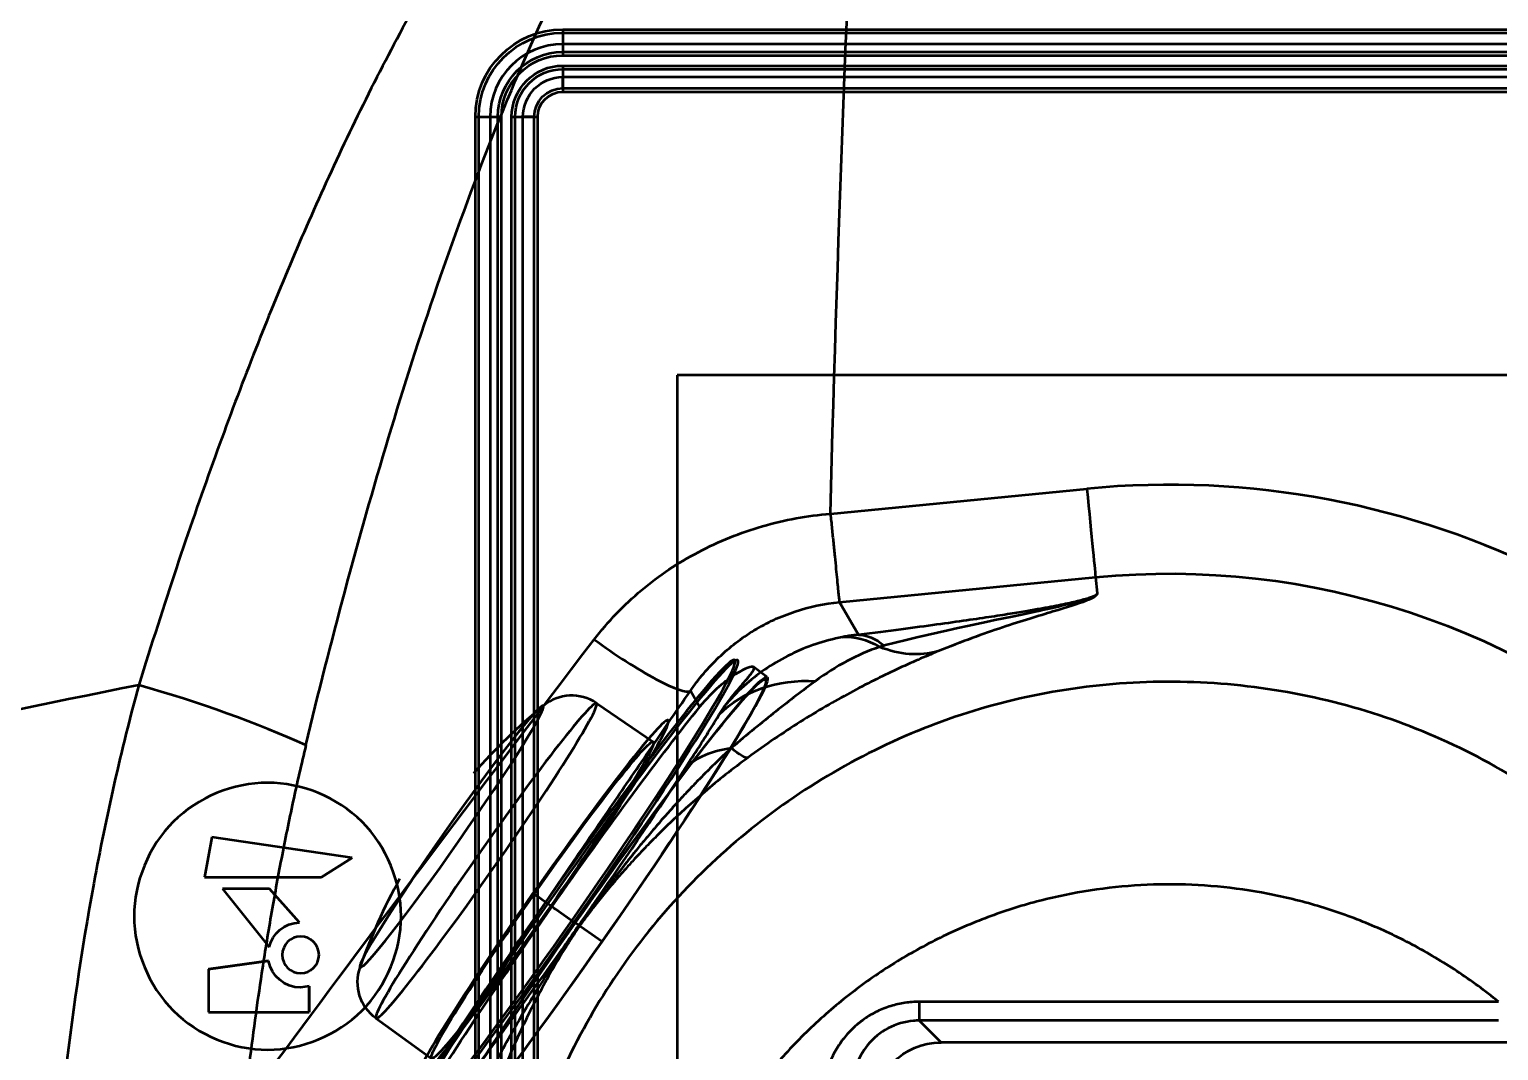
# Model space of a CAD drawing. Header units: millimetres. Extents: x -142 to 142, y -208 to 161.
# Drawn here: x -87.44 to -37.91, y 64.23 to 98.65 of the extents above; entities that cross this region are included whole.
import ezdxf

# ---------------------------------------------------------------- set-up
doc = ezdxf.new("R2010")
doc.units = ezdxf.units.MM
doc.layers.add('1', color=7, linetype='Continuous', true_color=0xffffff)

msp = doc.modelspace()

# ---------------------------------------------------------------- linework, layer by layer
at = {"layer": '1', "color": 251, "linetype": 'Continuous', "lineweight": 50}
for p, q in [((-69.45, 98.65, 24.72), (69.45, 98.65, 24.72)), ((-69.45, 98.533, 24.5), (69.45, 98.533, 24.5)), ((69.45, 98.153, 24.675), (-69.45, 98.153, 24.675)), ((-69.45, 97.89, 25.07), (69.45, 97.89, 25.07)), ((-69.45, 97.773, 24.85), (69.45, 97.773, 24.85)), ((-69.45, 97.427, 24.85), (69.45, 97.427, 24.85)), ((-69.45, 97.31, 25.07), (69.45, 97.31, 25.07)), ((-69.45, 97.047, 24.675), (69.45, 97.047, 24.675)), ((-69.45, 96.667, 24.5), (69.45, 96.667, 24.5)), ((-69.45, 96.55, 24.72), (69.45, 96.55, 24.72)), ((-72.4, -21.992, 24.72), (-72.4, 95.7, 24.72)), ((-72.283, -90.4, 24.5), (-72.283, 95.7, 24.5)), ((-71.903, 95.7, 24.675), (-71.903, -90.4, 24.675)), ((-71.64, -90.4, 25.07), (-71.64, 95.7, 25.07)), ((-71.523, -21.992, 24.85), (-71.523, 95.7, 24.85)), ((-71.177, -21.992, 24.85), (-71.177, 95.7, 24.85)), ((-71.06, -90.4, 25.07), (-71.06, 95.7, 25.07)), ((-70.797, -90.4, 24.675), (-70.797, 95.7, 24.675)), ((-70.417, -90.4, 24.5), (-70.417, 95.7, 24.5)), ((-70.3, -21.992, 24.72), (-70.3, 95.7, 24.72)), ((-65.6, 87, 24.72), (-65.6, -87, 24.72)), ((-65.6, 87, 24.72), (-65.6, 87, 24.5)), ((65.6, 87, 24.72), (-65.6, 87, 24.72)), ((65.6, 87, 24.5), (-65.6, 87, 24.5)), ((-65.6, 87, 24.5), (-65.6, -87, 24.5)), ((-60.43, 82.327, -15), (-51.782, 83.167, -15)), ((-60.13, 79.347, -17.843), (-51.493, 80.185, -17.843)), ((-51.493, 80.185, -17.843), (-51.44, 79.642, -28.254)), ((-59.487, 78.246, -39.937), (-60.13, 79.347, -17.843)), ((-62.564, 76.816, -35.931), (-63.016, 77.156, -35.96)), ((-64.839, 75.813, -29.599), (-65.153, 76.352, -18.786)), ((-68.315, 75.937, -36.151), (-66.404, 74.641, -36.03)), ((-79.404, 73.258, 24.72), (-79.404, 73.258, 24.82)), ((-81.289, 71.418, 24.92), (-81.532, 70.079, 24.92)), ((-81.289, 71.418, 24.82), (-81.532, 70.079, 24.82)), ((-76.549, 70.728, 24.92), (-81.289, 71.418, 24.92)), ((-81.289, 71.418, 24.82), (-81.289, 71.418, 24.92)), ((-76.549, 70.728, 24.82), (-81.289, 71.418, 24.82)), ((-77.591, 70.079, 24.92), (-76.549, 70.728, 24.92)), ((-77.591, 70.079, 24.82), (-76.549, 70.728, 24.82)), ((-76.549, 70.728, 24.82), (-76.549, 70.728, 24.92)), ((-81.532, 70.079, 24.92), (-77.591, 70.079, 24.92)), ((-81.532, 70.079, 24.82), (-77.591, 70.079, 24.82)), ((-81.532, 70.079, 24.82), (-81.532, 70.079, 24.92)), ((-77.591, 70.079, 24.82), (-77.591, 70.079, 24.92)), ((-80.929, 69.682, 24.92), (-79.445, 67.826, 24.92)), ((-79.343, 69.682, 24.92), (-80.929, 69.682, 24.92)), ((-80.929, 69.682, 24.82), (-80.929, 69.682, 24.92)), ((-79.343, 69.682, 24.82), (-80.929, 69.682, 24.82)), ((-80.929, 69.682, 24.82), (-79.445, 67.826, 24.82)), ((-78.426, 68.66, 24.92), (-79.343, 69.682, 24.92)), ((-79.343, 69.682, 24.82), (-79.343, 69.682, 24.92)), ((-78.426, 68.66, 24.82), (-79.343, 69.682, 24.82)), ((-69.033, 68.527, -25.545), (-69.963, 69.179, -25.604)), ((-83.904, 68.758, 24.72), (-83.904, 68.758, 24.82)), ((-78.988, 68.301, 24.92), (-78.845, 68.401, 24.92)), ((-78.988, 68.301, 24.82), (-78.845, 68.401, 24.82)), ((-78.845, 68.401, 24.92), (-78.686, 68.478, 24.92)), ((-78.845, 68.401, 24.82), (-78.686, 68.478, 24.82)), ((-78.845, 68.401, 24.82), (-78.845, 68.401, 24.92)), ((-78.686, 68.478, 24.92), (-78.513, 68.529, 24.92)), ((-78.686, 68.478, 24.82), (-78.513, 68.529, 24.82)), ((-78.686, 68.478, 24.82), (-78.686, 68.478, 24.92)), ((-78.513, 68.529, 24.92), (-78.33, 68.551, 24.92)), ((-78.513, 68.529, 24.82), (-78.33, 68.551, 24.82)), ((-78.513, 68.529, 24.82), (-78.513, 68.529, 24.92)), ((-78.33, 68.551, 24.92), (-78.426, 68.66, 24.92)), ((-78.426, 68.66, 24.82), (-78.426, 68.66, 24.92)), ((-78.33, 68.551, 24.82), (-78.426, 68.66, 24.82)), ((-78.33, 68.551, 24.82), (-78.33, 68.551, 24.92)), ((-74.904, 68.759, 24.72), (-74.904, 68.759, 24.82)), ((-68.141, 67.903, -46.316), (-69.072, 68.554, -46.376)), ((-79.357, 67.713, 24.92), (-79.3, 67.883, 24.92)), ((-79.357, 67.713, 24.82), (-79.3, 67.883, 24.82)), ((-79.3, 67.883, 24.92), (-79.219, 68.04, 24.92)), ((-79.3, 67.883, 24.82), (-79.219, 68.04, 24.82)), ((-79.3, 67.883, 24.82), (-79.3, 67.883, 24.92)), ((-79.219, 68.04, 24.92), (-79.114, 68.18, 24.92)), ((-79.219, 68.04, 24.82), (-79.114, 68.18, 24.82)), ((-79.219, 68.04, 24.82), (-79.219, 68.04, 24.92)), ((-79.114, 68.18, 24.92), (-78.988, 68.301, 24.92)), ((-79.114, 68.18, 24.82), (-78.988, 68.301, 24.82)), ((-79.114, 68.18, 24.82), (-79.114, 68.18, 24.92)), ((-78.988, 68.301, 24.82), (-78.988, 68.301, 24.92)), ((-78.729, 67.893, 24.92), (-78.804, 67.801, 24.92)), ((-78.729, 67.893, 24.82), (-78.804, 67.801, 24.82)), ((-78.637, 67.969, 24.92), (-78.729, 67.893, 24.92)), ((-78.637, 67.969, 24.82), (-78.729, 67.893, 24.82)), ((-78.729, 67.893, 24.82), (-78.729, 67.893, 24.92)), ((-78.531, 68.026, 24.92), (-78.637, 67.969, 24.92)), ((-78.531, 68.026, 24.82), (-78.637, 67.969, 24.82)), ((-78.637, 67.969, 24.82), (-78.637, 67.969, 24.92)), ((-78.415, 68.062, 24.92), (-78.531, 68.026, 24.92)), ((-78.415, 68.062, 24.82), (-78.531, 68.026, 24.82)), ((-78.531, 68.026, 24.82), (-78.531, 68.026, 24.92)), ((-78.29, 68.075, 24.92), (-78.415, 68.062, 24.92)), ((-78.29, 68.075, 24.82), (-78.415, 68.062, 24.82)), ((-78.415, 68.062, 24.82), (-78.415, 68.062, 24.92)), ((-78.165, 68.062, 24.92), (-78.29, 68.075, 24.92)), ((-78.29, 68.075, 24.82), (-78.29, 68.075, 24.92)), ((-78.165, 68.062, 24.82), (-78.29, 68.075, 24.82)), ((-78.049, 68.026, 24.92), (-78.165, 68.062, 24.92)), ((-78.165, 68.062, 24.82), (-78.165, 68.062, 24.92)), ((-78.049, 68.026, 24.82), (-78.165, 68.062, 24.82)), ((-77.943, 67.969, 24.92), (-78.049, 68.026, 24.92)), ((-78.049, 68.026, 24.82), (-78.049, 68.026, 24.92)), ((-77.943, 67.969, 24.82), (-78.049, 68.026, 24.82)), ((-77.852, 67.893, 24.92), (-77.943, 67.969, 24.92)), ((-77.943, 67.969, 24.82), (-77.943, 67.969, 24.92)), ((-77.852, 67.893, 24.82), (-77.943, 67.969, 24.82)), ((-77.776, 67.801, 24.92), (-77.852, 67.893, 24.92)), ((-77.852, 67.893, 24.82), (-77.852, 67.893, 24.92)), ((-77.776, 67.801, 24.82), (-77.852, 67.893, 24.82)), ((-79.445, 67.826, 24.92), (-79.357, 67.713, 24.92)), ((-79.445, 67.826, 24.82), (-79.357, 67.713, 24.82)), ((-79.445, 67.826, 24.82), (-79.445, 67.826, 24.92)), ((-79.357, 67.713, 24.82), (-79.357, 67.713, 24.92)), ((-78.898, 67.58, 24.92), (-78.91, 67.454, 24.92)), ((-78.898, 67.58, 24.82), (-78.91, 67.454, 24.82)), ((-78.91, 67.454, 24.92), (-78.898, 67.329, 24.92)), ((-78.91, 67.454, 24.82), (-78.898, 67.329, 24.82)), ((-78.91, 67.454, 24.82), (-78.91, 67.454, 24.92)), ((-78.861, 67.696, 24.92), (-78.898, 67.58, 24.92)), ((-78.861, 67.696, 24.82), (-78.898, 67.58, 24.82)), ((-78.898, 67.58, 24.82), (-78.898, 67.58, 24.92)), ((-78.804, 67.801, 24.92), (-78.861, 67.696, 24.92)), ((-78.804, 67.801, 24.82), (-78.861, 67.696, 24.82)), ((-78.861, 67.696, 24.82), (-78.861, 67.696, 24.92)), ((-78.804, 67.801, 24.82), (-78.804, 67.801, 24.92)), ((-77.719, 67.696, 24.92), (-77.776, 67.801, 24.92)), ((-77.776, 67.801, 24.82), (-77.776, 67.801, 24.92)), ((-77.719, 67.696, 24.82), (-77.776, 67.801, 24.82)), ((-77.683, 67.58, 24.92), (-77.719, 67.696, 24.92)), ((-77.719, 67.696, 24.82), (-77.719, 67.696, 24.92)), ((-77.683, 67.58, 24.82), (-77.719, 67.696, 24.82)), ((-77.67, 67.454, 24.92), (-77.683, 67.58, 24.92)), ((-77.683, 67.58, 24.82), (-77.683, 67.58, 24.92)), ((-77.67, 67.454, 24.82), (-77.683, 67.58, 24.82)), ((-77.683, 67.329, 24.92), (-77.67, 67.454, 24.92)), ((-77.683, 67.329, 24.82), (-77.67, 67.454, 24.82)), ((-77.67, 67.454, 24.82), (-77.67, 67.454, 24.92)), ((-81.393, 66.974, 24.82), (-79.37, 67.25, 24.82)), ((-79.37, 67.25, 24.92), (-81.393, 66.974, 24.92)), ((-81.393, 66.974, 24.92), (-81.393, 65.52, 24.92)), ((-81.393, 66.974, 24.82), (-81.393, 65.52, 24.82)), ((-81.393, 66.974, 24.82), (-81.393, 66.974, 24.92)), ((-79.318, 67.065, 24.92), (-79.37, 67.25, 24.92)), ((-79.37, 67.25, 24.82), (-79.37, 67.25, 24.92)), ((-79.318, 67.065, 24.82), (-79.37, 67.25, 24.82)), ((-79.236, 66.895, 24.92), (-79.318, 67.065, 24.92)), ((-79.318, 67.065, 24.82), (-79.318, 67.065, 24.92)), ((-79.236, 66.895, 24.82), (-79.318, 67.065, 24.82)), ((-79.128, 66.742, 24.92), (-79.236, 66.895, 24.92)), ((-79.236, 66.895, 24.82), (-79.236, 66.895, 24.92)), ((-79.128, 66.742, 24.82), (-79.236, 66.895, 24.82)), ((-78.898, 67.329, 24.92), (-78.861, 67.213, 24.92)), ((-78.898, 67.329, 24.82), (-78.861, 67.213, 24.82)), ((-78.898, 67.329, 24.82), (-78.898, 67.329, 24.92)), ((-78.861, 67.213, 24.92), (-78.804, 67.108, 24.92)), ((-78.861, 67.213, 24.82), (-78.804, 67.108, 24.82)), ((-78.861, 67.213, 24.82), (-78.861, 67.213, 24.92)), ((-78.804, 67.108, 24.92), (-78.729, 67.016, 24.92)), ((-78.804, 67.108, 24.82), (-78.729, 67.016, 24.82)), ((-78.804, 67.108, 24.82), (-78.804, 67.108, 24.92)), ((-78.729, 67.016, 24.92), (-78.637, 66.94, 24.92)), ((-78.729, 67.016, 24.82), (-78.637, 66.94, 24.82)), ((-78.729, 67.016, 24.82), (-78.729, 67.016, 24.92)), ((-78.637, 66.94, 24.92), (-78.531, 66.883, 24.92)), ((-78.637, 66.94, 24.82), (-78.531, 66.883, 24.82)), ((-78.637, 66.94, 24.82), (-78.637, 66.94, 24.92)), ((-78.531, 66.883, 24.92), (-78.415, 66.847, 24.92)), ((-78.531, 66.883, 24.82), (-78.415, 66.847, 24.82)), ((-78.531, 66.883, 24.82), (-78.531, 66.883, 24.92)), ((-78.165, 66.847, 24.92), (-78.049, 66.883, 24.92)), ((-78.165, 66.847, 24.82), (-78.049, 66.883, 24.82)), ((-78.049, 66.883, 24.92), (-77.943, 66.94, 24.92)), ((-78.049, 66.883, 24.82), (-77.943, 66.94, 24.82)), ((-78.049, 66.883, 24.82), (-78.049, 66.883, 24.92)), ((-77.943, 66.94, 24.92), (-77.852, 67.016, 24.92)), ((-77.943, 66.94, 24.82), (-77.852, 67.016, 24.82)), ((-77.943, 66.94, 24.82), (-77.943, 66.94, 24.92)), ((-77.852, 67.016, 24.92), (-77.776, 67.108, 24.92)), ((-77.852, 67.016, 24.82), (-77.776, 67.108, 24.82)), ((-77.852, 67.016, 24.82), (-77.852, 67.016, 24.92)), ((-77.776, 67.108, 24.92), (-77.719, 67.213, 24.92)), ((-77.776, 67.108, 24.82), (-77.719, 67.213, 24.82)), ((-77.776, 67.108, 24.82), (-77.776, 67.108, 24.92)), ((-77.719, 67.213, 24.92), (-77.683, 67.329, 24.92)), ((-77.719, 67.213, 24.82), (-77.683, 67.329, 24.82)), ((-77.719, 67.213, 24.82), (-77.719, 67.213, 24.92)), ((-77.683, 67.329, 24.82), (-77.683, 67.329, 24.92)), ((-78.996, 66.611, 24.92), (-79.128, 66.742, 24.92)), ((-79.128, 66.742, 24.82), (-79.128, 66.742, 24.92)), ((-78.996, 66.611, 24.82), (-79.128, 66.742, 24.82)), ((-78.843, 66.503, 24.92), (-78.996, 66.611, 24.92)), ((-78.996, 66.611, 24.82), (-78.996, 66.611, 24.92)), ((-78.843, 66.503, 24.82), (-78.996, 66.611, 24.82)), ((-78.672, 66.423, 24.92), (-78.843, 66.503, 24.92)), ((-78.672, 66.423, 24.82), (-78.843, 66.503, 24.82)), ((-78.843, 66.503, 24.82), (-78.843, 66.503, 24.92)), ((-78.487, 66.372, 24.92), (-78.672, 66.423, 24.92)), ((-78.672, 66.423, 24.82), (-78.672, 66.423, 24.92)), ((-78.487, 66.372, 24.82), (-78.672, 66.423, 24.82)), ((-78.29, 66.355, 24.92), (-78.487, 66.372, 24.92)), ((-78.487, 66.372, 24.82), (-78.487, 66.372, 24.92)), ((-78.29, 66.355, 24.82), (-78.487, 66.372, 24.82)), ((-78.415, 66.847, 24.92), (-78.29, 66.834, 24.92)), ((-78.415, 66.847, 24.82), (-78.29, 66.834, 24.82)), ((-78.415, 66.847, 24.82), (-78.415, 66.847, 24.92)), ((-78.29, 66.834, 24.92), (-78.165, 66.847, 24.92)), ((-78.29, 66.834, 24.82), (-78.165, 66.847, 24.82)), ((-78.29, 66.834, 24.82), (-78.29, 66.834, 24.92)), ((-78.003, 66.397, 24.92), (-78.29, 66.355, 24.92)), ((-78.003, 66.397, 24.82), (-78.29, 66.355, 24.82)), ((-78.165, 66.847, 24.82), (-78.165, 66.847, 24.92)), ((-78.003, 66.397, 24.82), (-78.003, 65.52, 24.82)), ((-78.003, 65.52, 24.92), (-78.003, 66.397, 24.92)), ((-78.003, 66.397, 24.82), (-78.003, 66.397, 24.92)), ((-78.29, 66.355, 24.82), (-78.29, 66.355, 24.92)), ((-81.393, 65.52, 24.92), (-78.003, 65.52, 24.92)), ((-81.393, 65.52, 24.82), (-81.393, 65.52, 24.92)), ((-81.393, 65.52, 24.82), (-78.003, 65.52, 24.82)), ((-78.003, 65.52, 24.82), (-78.003, 65.52, 24.92)), ((-37.905, 65.873, -90.134), (-57.443, 65.873, -90.134)), ((-75.751, 65.318, -36.151), (-73.879, 63.965, -36.03)), ((-37.905, 65.242, -89.239), (-57.443, 65.242, -89.239)), ((-57.443, 65.242, -89.239), (-56.701, 64.5, -68)), ((-29.742, 64.5, -68), (-56.701, 64.5, -68)), ((-79.404, 64.258, 24.72), (-79.404, 64.258, 24.82))]:
    msp.add_line(p, q, dxfattribs=at)
at = {"layer": '1', "color": 251, "linetype": 'Continuous', "lineweight": 50, "extrusion": (0, 0, -1)}
for centre, radius, start, end in [((-1114, 51.8, 15), 1174.827, 1.488978, 2.92536), ((69.45, 95.7, -24.72), 2.95, 0, 90), ((69.45, 95.7, -24.5), 2.833, 0, 90), ((69.45, 95.7, -25.07), 2.19, 360, 90), ((69.45, 95.7, -24.85), 2.073, 360, 90), ((69.45, 95.7, -24.85), 1.727, 360, 90), ((69.45, 95.7, -25.07), 1.61, 360, 90), ((69.45, 95.7, -24.675), 1.347, 0, 90), ((69.45, 95.7, -24.5), 0.967, 360, 90), ((69.45, 95.7, -24.72), 0.85, 0, 90), ((49, 54.5, 17.843), 25.806, 84.4562, 180)]:
    msp.add_arc(centre, radius, start, end, dxfattribs=at)
at = {"layer": '1', "color": 251, "linetype": 'Continuous', "lineweight": 50, "extrusion": (1, 0, 0)}
for centre, radius, start, end in [((97.89, 24.07, -69.45), 1, 40.5416, 90), ((97.773, 24.35, -69.45), 0.5, 40.5416, 90), ((97.427, 24.35, -69.45), 0.5, 90, 139.4584), ((97.31, 24.07, -69.45), 1, 90, 139.4584), ((96.667, 25, -69.45), 0.5, 270, 319.4584)]:
    msp.add_arc(centre, radius, start, end, dxfattribs=at)
at = {"layer": '1', "color": 251, "linetype": 'Continuous', "lineweight": 50}
for centre, radius, start, end in [((-69.45, 95.7, 24.675), 2.453, 90, 180), ((-49, 54.5, -15), 28.802, 262.4562, 95.5438), ((0, -346, -22.11), 430.767, 101.21042, 103.77731)]:
    msp.add_arc(centre, radius, start, end, dxfattribs=at)
at = {"layer": '1', "color": 251, "linetype": 'Continuous', "lineweight": 50, "extrusion": (-1, 0, 0)}
msp.add_arc((-98.533, 25, 69.45), 0.5, 270, 319.4584, dxfattribs=at)
at = {"layer": '1', "color": 251, "linetype": 'Continuous', "lineweight": 50, "extrusion": (0, 1, 0)}
for centre, radius, start, end in [((71.64, 24.07, 95.7), 1, 40.5416, 90), ((71.523, 24.35, 95.7), 0.5, 40.5416, 90), ((71.177, 24.35, 95.7), 0.5, 90, 139.4584), ((71.06, 24.07, 95.7), 1, 90, 139.4584), ((70.417, 25, 95.7), 0.5, 270, 319.4584)]:
    msp.add_arc(centre, radius, start, end, dxfattribs=at)
at = {"layer": '1', "color": 251, "linetype": 'Continuous', "lineweight": 50, "extrusion": (0, -1, 0)}
msp.add_arc((-72.283, 25, -95.7), 0.5, 270, 319.4584, dxfattribs=at)
at = {"layer": '1', "color": 251, "linetype": 'Continuous', "lineweight": 50, "extrusion": (0.995323, 0.096606, 0)}
msp.add_arc((87.78, -18, -43.506), 3, 90, 177, dxfattribs=at)
at = {"layer": '1', "color": 251, "linetype": 'Continuous', "lineweight": 50, "extrusion": (0.818029, -0.57279, 0.052336)}
for centre, radius, start, end in [((16.539, -30.893, -98.287), 10.343, 270, 90), ((16.539, -30.893, -98.197), 10.4, 270, 90), ((16.539, -30.893, -102.694), 5.386, 360, 180), ((16.539, -30.893, -102.694), 5.386, 180, 0), ((16.539, -30.893, -101.272), 6.482, 360, 180), ((16.539, -30.893, -101.272), 6.482, 180, 360), ((16.539, -30.893, -98.959), 7.4, 270, 90), ((16.539, -30.893, -98.287), 10.343, 90, 270), ((16.539, -30.893, -98.197), 10.4, 90, 270)]:
    msp.add_arc(centre, radius, start, end, dxfattribs=at)
at = {"layer": '1', "color": 251, "linetype": 'Continuous', "lineweight": 50, "extrusion": (0.560978, 0.814619, 0.147305)}
msp.add_arc((99.96, -22.559, 22.881), 3, 77.3508, 176.9669, dxfattribs=at)
at = {"layer": '1', "color": 251, "linetype": 'Continuous', "lineweight": 50, "extrusion": (-0.806497, -0.174041, -0.565041)}
msp.add_arc((-84.081, -8.867, 57.432), 5, 183.7572, 208.323, dxfattribs=at)
at = {"layer": '1', "color": 251, "linetype": 'Continuous', "lineweight": 50, "extrusion": (-0.890051, -0.109686, -0.442469)}
msp.add_arc((-79.943, -13.634, 62.035), 5, 183.3457, 205.2613, dxfattribs=at)
at = {"layer": '1', "color": 251, "linetype": 'Continuous', "lineweight": 50, "extrusion": (-0.640831, -0.255647, -0.723865)}
msp.add_arc((-98.191, -12.983, 47.97), 5, 4.3504, 34.5671, dxfattribs=at)
at = {"layer": '1', "color": 251, "linetype": 'Continuous', "lineweight": 50, "extrusion": (-0.818029, 0.57279, -0.052336)}
for centre, radius, start, end in [((-16.539, -30.893, 97.059), 10.5, 0, 180), ((-16.539, -30.893, 97.059), 10.5, 180, 0), ((-16.539, -30.893, 97.059), 10.4, 90, 270), ((-16.539, -30.893, 98.014), 10.533, 37.3483, 142.6517), ((-16.539, -30.893, 98.959), 6.516, 0, 180), ((-16.539, -30.893, 98.959), 6.516, 180, 0), ((-16.539, -30.893, 98.959), 7.4, 270, 90), ((-16.539, -30.893, 98.014), 10.533, 264.7224, 269.4373), ((-16.539, -30.893, 97.059), 10.4, 270, 90), ((-16.539, -30.893, 98.014), 10.533, 270.5571, 275.2775)]:
    msp.add_arc(centre, radius, start, end, dxfattribs=at)
at = {"layer": '1', "color": 251, "linetype": 'Continuous', "lineweight": 50, "extrusion": (0.286925, 0.938257, 0.193255)}
msp.add_arc((101.543, -22.155, 43.52), 9, 235.8671, 275.9195, dxfattribs=at)
at = {"layer": '1', "color": 251, "linetype": 'Continuous', "lineweight": 50, "extrusion": (-0.042871, 0.030019, 0.99863)}
for centre, radius, start, end in [((-21.521, -101.25, -30.893), 1.5, 180.85, 254.3775), ((-16.539, -83.433, -30.893), 20, 254.3776, 263.8039)]:
    msp.add_arc(centre, radius, start, end, dxfattribs=at)
at = {"layer": '1', "color": 251, "linetype": 'Continuous', "lineweight": 50, "extrusion": (-0.292053, -0.49203, -0.820129)}
msp.add_arc((-88.858, -49.509, 16.119), 5, 191.7452, 237.5472, dxfattribs=at)
at = {"layer": '1', "color": 251, "linetype": 'Continuous', "lineweight": 50, "extrusion": (-0.424779, -0.662974, -0.616465)}
msp.add_arc((-89.84, -50.741, 6.166), 5, 188.2641, 216.7462, dxfattribs=at)
at = {"layer": '1', "color": 251, "linetype": 'Continuous', "lineweight": 50, "extrusion": (-0.800126, -0.587898, -0.11906)}
msp.add_arc((-102.14, -47.282, 12.754), 5, 3.0215, 28.3228, dxfattribs=at)
at = {"layer": '1', "color": 251, "linetype": 'Continuous', "lineweight": 50, "extrusion": (0.042871, -0.030019, -0.99863)}
for centre, radius, start, end in [((16.539, -83.433, 30.893), 20, 254.3776, 263.804), ((11.557, -101.25, 30.893), 1.5, 180.85, 254.3775)]:
    msp.add_arc(centre, radius, start, end, dxfattribs=at)
at = {"layer": '1', "color": 251, "linetype": 'Continuous', "lineweight": 50, "extrusion": (-0.573576, -0.819152, -1.41553e-15)}
msp.add_arc((-90.823, -28.285, -16.539), 6.78, 157.2699, 183, dxfattribs=at)
at = {"layer": '1', "color": 251, "linetype": 'Continuous', "lineweight": 50, "extrusion": (-0.573576, -0.819152, 2.86419e-11)}
msp.add_arc((-96.985, -25.704, -16.539), 0.1, 93, 157.2703, dxfattribs=at)
at = {"layer": '1', "color": 251, "linetype": 'Continuous', "lineweight": 50, "extrusion": (0.573576, 0.819152, 1.41553e-15)}
msp.add_arc((90.049, -43.065, 16.539), 6.78, 331.2699, 357, dxfattribs=at)
at = {"layer": '1', "color": 251, "linetype": 'Continuous', "lineweight": 50, "extrusion": (0.573576, 0.819152, -2.86106e-11)}
msp.add_arc((95.906, -46.276, 16.539), 0.1, 267, 331.2703, dxfattribs=at)
at = {"layer": '1', "color": 251, "linetype": 'Continuous', "lineweight": 50, "extrusion": (-1, -1.77037e-08, 7.00941e-09)}
msp.add_arc((-66.241, -89.204, 57.443), 1, 291.6, 358, dxfattribs=at)
at = {"layer": '1', "color": 251, "linetype": 'Continuous', "lineweight": 50, "extrusion": (0, 0, -1)}
msp.add_ellipse((-56.699, 62.199, -68), major_axis=(1.628, -1.628), ratio=0.998783, start_param=2.356803, end_param=3.926382, dxfattribs=at)
at = {"layer": '1', "color": 251, "linetype": 'Continuous', "lineweight": 50}
for points in [[(-59.548, 113.704, -14.783), (-59.876, 113.662, -14.783), (-60.562, 113.536, -14.791), (-61.669, 113.198, -14.834), (-62.864, 112.68, -14.912), (-64.143, 111.952, -15.034), (-65.495, 110.986, -15.206), (-66.911, 109.761, -15.431), (-68.374, 108.264, -15.714), (-69.881, 106.478, -16.058), (-71.419, 104.39, -16.466), (-72.976, 102.004, -16.938), (-74.567, 99.269, -17.483), (-76.119, 96.292, -18.081), (-77.531, 93.31, -18.683), (-78.829, 90.325, -19.289), (-80.044, 87.31, -19.903), (-81.249, 84.09, -20.561), (-82.473, 80.569, -21.283), (-83.32, 77.932, -21.825), (-83.747, 76.548, -22.11)], [(-68.393, 78.087, -16.047), (-67.926, 78.7, -15.924), (-66.853, 79.813, -15.664), (-64.919, 81.105, -15.308), (-62.748, 81.975, -15.062), (-61.207, 82.261, -15), (-60.43, 82.327, -15)], [(-60.43, 82.327, -15), (-60.414, 82.16, -15), (-60.38, 81.824, -15.029), (-60.331, 81.334, -15.156), (-60.285, 80.873, -15.364), (-60.243, 80.453, -15.646), (-60.207, 80.087, -15.996), (-60.176, 79.784, -16.403), (-60.152, 79.553, -16.855), (-60.136, 79.401, -17.339), (-60.131, 79.355, -17.675), (-60.13, 79.347, -17.843)], [(-51.44, 79.642, -28.254), (-51.441, 79.627, -28.539), (-51.458, 79.596, -29.088), (-51.537, 79.549, -29.837), (-51.661, 79.499, -30.561), (-51.828, 79.446, -31.258), (-52.037, 79.39, -31.94), (-52.289, 79.33, -32.61), (-52.577, 79.268, -33.257), (-52.901, 79.204, -33.884), (-53.275, 79.134, -34.516), (-53.725, 79.055, -35.184), (-54.284, 78.963, -35.908), (-54.975, 78.855, -36.684), (-55.812, 78.731, -37.492), (-56.82, 78.59, -38.319), (-58.024, 78.429, -39.148), (-58.973, 78.309, -39.681), (-59.487, 78.246, -39.937)], [(-51.44, 79.642, -28.254), (-51.433, 79.57, -29.628), (-51.698, 79.406, -32.37), (-52.829, 79.052, -36.338), (-54.554, 78.537, -40.062), (-56.013, 78.013, -42.342), (-56.802, 77.688, -43.42)], [(-79.079, 63.894, -21.238), (-76.07, 67.959, -18.951), (-72.484, 72.729, -17.125), (-68.393, 78.087, -16.047)], [(-60.036, 78.165, -40.039), (-60.339, 78.107, -40.105), (-60.935, 77.951, -40.25), (-61.781, 77.602, -40.505), (-62.565, 77.15, -40.792), (-63.041, 76.786, -40.998), (-63.265, 76.59, -41.104)], [(-58.776, 77.835, -41.724), (-59.513, 77.591, -42.44), (-60.255, 77.185, -43.214), (-60.934, 76.685, -43.961)], [(-59.487, 78.246, -39.937), (-59.549, 78.239, -39.947), (-59.671, 78.225, -39.967), (-59.852, 78.198, -40.001), (-59.97, 78.177, -40.025), (-60.029, 78.166, -40.037)], [(-58.621, 77.879, -41.589), (-58.638, 77.875, -41.603), (-58.672, 77.866, -41.631), (-58.724, 77.851, -41.676), (-58.759, 77.841, -41.708), (-58.776, 77.835, -41.724)], [(-56.802, 77.688, -43.42), (-57.232, 77.511, -44.005), (-58.181, 77.103, -45.09), (-59.749, 76.323, -46.498), (-61.432, 75.348, -47.629), (-62.619, 74.542, -48.095), (-63.215, 74.103, -48.203)], [(-63.926, 75.931, -41.449), (-63.85, 76.031, -41.241), (-63.704, 76.216, -40.819), (-63.506, 76.453, -40.164), (-63.334, 76.653, -39.491), (-63.194, 76.818, -38.803), (-63.089, 76.95, -38.104), (-63.021, 77.051, -37.394), (-62.994, 77.121, -36.679), (-63.004, 77.148, -36.2), (-63.016, 77.156, -35.96)], [(-83.747, 76.548, -22.11), (-84.347, 74.351, -22.566), (-85.353, 69.887, -23.386), (-86.346, 63.045, -24.304), (-86.882, 56.116, -24.87), (-86.942, 51.469, -25), (-86.901, 49.147, -25)], [(-74.793, 62.157, -23.457), (-74.407, 62.736, -23.164), (-73.641, 63.88, -22.616), (-72.543, 65.512, -21.91), (-71.419, 67.177, -21.261), (-70.282, 68.854, -20.674), (-69.147, 70.522, -20.153), (-67.956, 72.268, -19.67), (-66.657, 74.164, -19.212), (-65.672, 75.598, -18.922), (-65.153, 76.352, -18.786)], [(-63.265, 76.59, -41.104), (-63.503, 76.382, -41.217), (-63.724, 76.161, -41.331), (-63.926, 75.931, -41.449)], [(-60.934, 76.685, -43.961), (-61.361, 76.371, -44.431), (-62.251, 75.691, -45.301), (-63.242, 74.876, -45.936), (-63.767, 74.431, -46.109)], [(-64.177, 75.557, -42.13), (-64.149, 75.603, -42.055), (-64.093, 75.693, -41.905), (-64.01, 75.817, -41.677), (-63.954, 75.894, -41.525), (-63.926, 75.931, -41.449)], [(-78.115, 74.522, -20.636), (-78.267, 73.89, -20.737), (-78.556, 72.62, -20.931), (-78.948, 70.704, -21.203), (-79.299, 68.777, -21.455), (-79.508, 67.486, -21.608), (-79.606, 66.839, -21.681)], [(-63.767, 74.431, -46.109), (-63.92, 74.29, -46.177), (-64.211, 74.016, -46.297), (-64.598, 73.636, -46.435), (-64.947, 73.281, -46.545), (-65.262, 72.951, -46.63), (-65.547, 72.644, -46.697), (-65.806, 72.357, -46.75), (-66.045, 72.088, -46.791), (-66.265, 71.834, -46.823), (-66.465, 71.599, -46.846), (-66.645, 71.385, -46.863), (-66.805, 71.191, -46.875), (-66.949, 71.016, -46.883), (-67.078, 70.857, -46.888), (-67.194, 70.711, -46.891), (-67.3, 70.578, -46.892), (-67.398, 70.454, -46.892), (-67.49, 70.337, -46.89), (-67.578, 70.224, -46.888), (-67.663, 70.114, -46.885), (-67.747, 70.004, -46.881), (-67.832, 69.893, -46.877), (-67.915, 69.783, -46.872), (-67.995, 69.678, -46.867), (-68.07, 69.577, -46.861), (-68.143, 69.479, -46.855), (-68.216, 69.382, -46.847), (-68.29, 69.282, -46.837), (-68.366, 69.179, -46.826), (-68.443, 69.074, -46.813), (-68.519, 68.971, -46.798), (-68.594, 68.867, -46.782), (-68.671, 68.762, -46.763), (-68.748, 68.655, -46.743), (-68.824, 68.548, -46.721), (-68.877, 68.474, -46.707), (-68.904, 68.437, -46.7)], [(-68.362, 69.24, -46.455), (-67.233, 70.869, -46.272), (-66.17, 72.431, -45.531), (-65.316, 73.76, -44.32)], [(-37.905, 65.873, -90.134), (-38.358, 66.243, -90.281), (-39.293, 66.933, -90.554), (-40.793, 67.824, -90.907), (-42.367, 68.558, -91.197), (-44.001, 69.133, -91.425), (-45.678, 69.542, -91.587), (-47.385, 69.785, -91.683), (-49.105, 69.859, -91.712), (-50.826, 69.764, -91.675), (-52.532, 69.5, -91.57), (-54.21, 69.069, -91.399), (-55.846, 68.47, -91.163), (-57.425, 67.707, -90.86), (-58.931, 66.783, -90.494), (-60.348, 65.702, -90.066), (-61.66, 64.471, -89.579), (-62.849, 63.1, -89.036), (-63.898, 61.6, -88.442), (-64.793, 59.984, -87.803), (-65.515, 58.279, -87.128), (-66.062, 56.474, -86.413), (-66.417, 54.586, -85.665), (-66.515, 53.307, -85.159), (-66.528, 52.659, -84.903)], [(-68.362, 69.24, -46.455), (-68.381, 69.213, -46.461), (-68.42, 69.156, -46.474), (-68.478, 69.072, -46.49), (-68.539, 68.983, -46.504), (-68.601, 68.894, -46.514), (-68.663, 68.805, -46.519), (-68.726, 68.715, -46.519), (-68.789, 68.625, -46.513), (-68.834, 68.562, -46.504), (-68.857, 68.53, -46.499)], [(-68.975, 68.362, -46.499), (-69.001, 68.323, -46.505), (-69.054, 68.246, -46.515), (-69.14, 68.124, -46.521), (-69.224, 68.004, -46.515), (-69.307, 67.887, -46.502), (-69.39, 67.771, -46.481), (-69.446, 67.692, -46.464), (-69.474, 67.653, -46.455)], [(-68.975, 68.362, -46.499), (-68.955, 68.389, -46.499), (-68.936, 68.417, -46.499), (-68.916, 68.445, -46.499)], [(-68.916, 68.445, -46.499), (-68.896, 68.473, -46.499), (-68.877, 68.502, -46.499), (-68.857, 68.53, -46.499)], [(-68.904, 68.437, -46.7), (-68.902, 68.435, -46.724), (-68.899, 68.433, -46.772), (-68.894, 68.43, -46.844), (-68.892, 68.428, -46.892), (-68.891, 68.428, -46.917)], [(-72.607, 63.34, -44.41), (-71.67, 64.575, -45.564), (-70.585, 66.082, -46.277), (-69.474, 67.653, -46.455)], [(-57.443, 65.873, -90.134), (-57.602, 65.873, -90.134), (-57.919, 65.85, -90.125), (-58.39, 65.745, -90.083), (-58.861, 65.561, -90.011), (-59.299, 65.304, -89.909), (-59.694, 64.98, -89.781), (-60.041, 64.589, -89.626), (-60.327, 64.137, -89.447), (-60.541, 63.635, -89.248), (-60.671, 63.091, -89.033), (-60.697, 62.719, -88.885), (-60.695, 62.529, -88.81)]]:
    msp.add_open_spline(points, degree=3, dxfattribs=at)
for points, knots in [([(-78.115, 74.522, -20.636), (-77.697, 76.261, -20.36), (-76.819, 79.73, -19.809), (-75.355, 84.895, -18.994), (-73.721, 90.011, -18.192), (-71.866, 95.053, -17.408), (-69.745, 100, -16.647), (-67.206, 104.745, -15.932), (-64.581, 108.425, -15.396), (-62.198, 110.521, -15.118), (-60.607, 111.4, -15.02), (-59.742, 111.676, -15), (-59.296, 111.757, -15)], [0, 0, 0, 0, 0.125, 0.25, 0.375, 0.5, 0.625, 0.75, 0.875, 0.9375, 0.96875, 1, 1, 1, 1]), ([(-65.153, 76.352, -18.786), (-65.013, 76.557, -18.73), (-64.71, 76.954, -18.616), (-64.197, 77.497, -18.444), (-63.626, 77.983, -18.279), (-62.798, 78.549, -18.079), (-61.643, 79.082, -17.89), (-60.639, 79.298, -17.837), (-60.13, 79.347, -17.843)], [0, 0, 0, 0, 0.125, 0.25, 0.375, 0.5, 0.75, 1, 1, 1, 1]), ([(-51.44, 79.642, -28.254), (-51.44, 79.633, -28.418), (-51.445, 79.616, -28.747), (-51.475, 79.578, -29.402), (-51.594, 79.506, -30.545), (-51.937, 79.388, -32.152), (-52.604, 79.22, -34.004), (-54.384, 78.829, -37.513), (-56.622, 78.387, -39.962), (-58.621, 77.879, -41.589)], [0, 0, 0, 0, 0.03125, 0.0625, 0.125, 0.25, 0.375, 0.5, 1, 1, 1, 1]), ([(-63.016, 77.156, -35.96), (-63.073, 77.197, -34.805), (-63.292, 77.127, -33.689), (-63.961, 76.705, -31.522), (-64.396, 76.36, -30.518), (-64.839, 75.813, -29.599)], [0, 0, 0, 0, 0.5, 0.5, 1, 1, 1, 1]), ([(-30.242, 66.607, -84.237), (-30.893, 67.587, -84.537), (-32.354, 69.45, -85.108), (-35.845, 72.696, -86.102), (-41.15, 75.68, -87.013), (-47.189, 76.814, -87.359), (-52.053, 76.556, -87.281), (-55.617, 75.777, -87.043), (-58.991, 74.435, -86.633), (-63.119, 71.966, -85.878), (-67.419, 67.759, -84.591), (-70.679, 61.449, -82.655), (-71.484, 56.82, -81.23), (-71.521, 54.5, -80.515)], [0, 0, 0, 0, 0.0625, 0.125, 0.25, 0.375, 0.4375, 0.5, 0.5625, 0.625, 0.75, 0.875, 1, 1, 1, 1]), ([(-65.316, 73.76, -44.32), (-65.162, 73.999, -44.101), (-65.013, 74.229, -43.868), (-64.742, 74.65, -43.395), (-64.619, 74.843, -43.157), (-64.387, 75.213, -42.66), (-64.277, 75.39, -42.399), (-64.177, 75.557, -42.13)], [0, 0, 0, 0, 0.351655, 0.351655, 0.674382, 0.674382, 1, 1, 1, 1]), ([(-63.215, 74.103, -48.203), (-63.467, 73.917, -48.248), (-63.962, 73.539, -48.312), (-64.66, 72.967, -48.332), (-65.285, 72.42, -48.291), (-65.822, 71.922, -48.209), (-66.281, 71.473, -48.105), (-66.677, 71.068, -47.987), (-67.022, 70.702, -47.864), (-67.323, 70.37, -47.739), (-67.588, 70.069, -47.617), (-67.822, 69.795, -47.498), (-68.029, 69.545, -47.388), (-68.214, 69.316, -47.287), (-68.381, 69.105, -47.19), (-68.529, 68.914, -47.102), (-68.663, 68.739, -47.023), (-68.781, 68.579, -46.959), (-68.856, 68.476, -46.927), (-68.891, 68.428, -46.917)], [0, 0, 0, 0, 0.112292, 0.222846, 0.323026, 0.411151, 0.489281, 0.558996, 0.621541, 0.677916, 0.728942, 0.775275, 0.817302, 0.855431, 0.890132, 0.921785, 0.950675, 0.976931, 1, 1, 1, 1]), ([(-79.404, 73.258, 24.82), (-80.552, 73.258, 24.82), (-82.944, 72.298, 24.82), (-83.904, 69.907, 24.82), (-83.904, 68.758, 24.82)], [0, 0, 0, 0, 0.500002, 1, 1, 1, 1]), ([(-79.404, 73.258, 24.72), (-80.552, 73.258, 24.72), (-82.944, 72.298, 24.72), (-83.904, 69.907, 24.72), (-83.904, 68.758, 24.72)], [0, 0, 0, 0, 0.500002, 1, 1, 1, 1]), ([(-74.904, 68.759, 24.82), (-74.904, 69.907, 24.82), (-75.864, 72.298, 24.82), (-78.256, 73.258, 24.82), (-79.404, 73.258, 24.82)], [0, 0, 0, 0, 0.499996, 1, 1, 1, 1]), ([(-74.904, 68.759, 24.72), (-74.904, 69.907, 24.72), (-75.864, 72.298, 24.72), (-78.256, 73.258, 24.72), (-79.404, 73.258, 24.72)], [0, 0, 0, 0, 0.499996, 1, 1, 1, 1]), ([(-83.904, 68.758, 24.82), (-83.904, 67.61, 24.82), (-82.944, 65.218, 24.82), (-80.552, 64.258, 24.82), (-79.404, 64.258, 24.82)], [0, 0, 0, 0, 0.499994, 1, 1, 1, 1]), ([(-83.904, 68.758, 24.72), (-83.904, 67.61, 24.72), (-82.944, 65.218, 24.72), (-80.552, 64.258, 24.72), (-79.404, 64.258, 24.72)], [0, 0, 0, 0, 0.499994, 1, 1, 1, 1]), ([(-79.404, 64.258, 24.82), (-78.256, 64.258, 24.82), (-75.864, 65.219, 24.82), (-74.904, 67.61, 24.82), (-74.904, 68.759, 24.82)], [0, 0, 0, 0, 0.499997, 1, 1, 1, 1]), ([(-79.404, 64.258, 24.72), (-78.256, 64.258, 24.72), (-75.864, 65.219, 24.72), (-74.904, 67.61, 24.72), (-74.904, 68.759, 24.72)], [0, 0, 0, 0, 0.499997, 1, 1, 1, 1]), ([(-68.904, 68.437, -46.7), (-68.927, 68.404, -46.706), (-68.972, 68.337, -46.718), (-69.063, 68.205, -46.745), (-69.22, 67.972, -46.788), (-69.535, 67.502, -46.853), (-69.98, 66.822, -46.886), (-70.497, 65.994, -46.897), (-71.159, 64.875, -46.849), (-71.93, 63.451, -46.662), (-72.465, 62.302, -46.361), (-72.708, 61.73, -46.168)], [0, 0, 0, 0, 0.015625, 0.03125, 0.0625, 0.125, 0.25, 0.375, 0.5, 0.75, 1, 1, 1, 1]), ([(-68.891, 68.428, -46.917), (-68.935, 68.363, -46.931), (-69.022, 68.233, -46.973), (-69.192, 67.974, -47.078), (-69.481, 67.515, -47.28), (-69.88, 66.843, -47.547), (-70.336, 66.005, -47.838), (-70.917, 64.84, -48.148), (-71.579, 63.3, -48.362), (-72.024, 62.01, -48.317), (-72.221, 61.359, -48.232)], [0, 0, 0, 0, 0.03125, 0.0625, 0.125, 0.25, 0.375, 0.5, 0.75, 1, 1, 1, 1]), ([(-68.904, 68.437, -46.7), (-68.906, 68.438, -46.677), (-68.909, 68.44, -46.629), (-68.913, 68.443, -46.562), (-68.915, 68.444, -46.519), (-68.916, 68.445, -46.499)], [0, 0, 0, 0, 0.359672, 0.719344, 1, 1, 1, 1]), ([(-79.606, 66.839, -21.681), (-79.686, 66.314, -21.74), (-79.925, 64.657, -21.919), (-80.125, 62.99, -22.074), (-80.244, 61.848, -22.167)], [0, 0, 0, 0, 0.317575, 1, 1, 1, 1]), ([(-57.443, 65.241, -89.239), (-57.504, 65.242, -89.24), (-57.565, 65.239, -89.24), (-58.226, 65.186, -89.219), (-58.797, 64.885, -89.053), (-59.52, 63.998, -88.55), (-59.705, 63.448, -88.234), (-59.695, 62.897, -87.915)], [0, 0, 0, 0, 0.050755, 0.050755, 0.551143, 0.551143, 1, 1, 1, 1])]:
    msp.add_open_spline(points, degree=3, knots=knots, dxfattribs=at)

doc.saveas('drawing.dxf')
